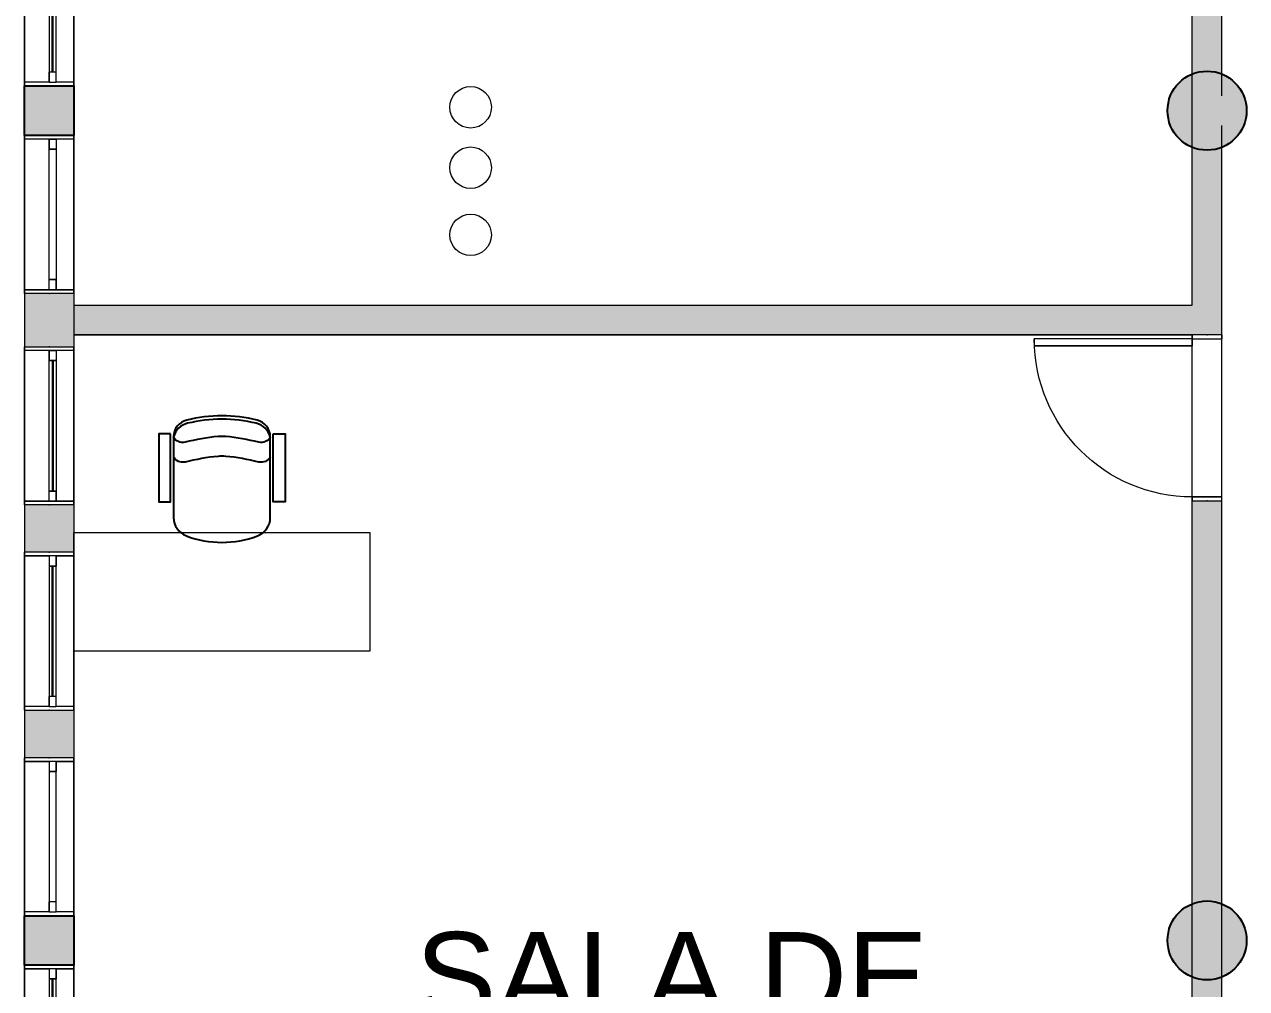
# Model space of a CAD drawing. Header units: metres. Extents: x 512 to 829, y -209 to 245.
# Drawn here: x 763.84 to 770.03, y -90.22 to -85.34 of the extents above; entities that cross this region are included whole.
import ezdxf

# ---------------------------------------------------------------- set-up
doc = ezdxf.new("R2010")
doc.units = ezdxf.units.M
doc.header["$LTSCALE"] = 0.508
doc.set_wipeout_variables(frame=1)
doc.header["$PDSIZE"] = -2
for name, color, linetype, lineweight in [('AMB-NOVOS', 10, 'Continuous', 15), ('COVID-ADESIVO MESA A', 20, 'Continuous', 5), ('None', 7, 'Continuous', 5), ('NãoImprimir', 7, 'Continuous', 5), ('Peitoris', 2, 'Continuous', 5), ('Telhado-Princ', 7, 'Continuous', 5)]:
    doc.layers.add(name, color=color, linetype=linetype, lineweight=lineweight)
doc.layers.add('ARQ-MOB', color=250, linetype='Continuous')
doc.layers.add('ARQ-MOB-CAD', color=250, linetype='Continuous')

# ---------------------------------------------------------------- blocks, each defined once
blk = doc.blocks.new('Grupo-621')
at = {"color": 7, "linetype": 'Continuous', "lineweight": 5}
for points in [[(-0.4, 0.125), (-0.38095, 0.125), (-0.38095, -0.125), (-0.4, -0.125)], [(0.38095, 0.125), (0.4, 0.125), (0.4, -0.125), (0.38095, -0.125)]]:
    blk.add_wipeout(points, dxfattribs=at).dxf.layer = 'None'
at = {"layer": 'None', "color": 7, "linetype": 'Continuous', "lineweight": 5}
for points in [[(-0.4, 0.125), (-0.38095, 0.125), (-0.38095, -0.125), (-0.4, -0.125)], [(0.38095, 0.125), (0.4, 0.125), (0.4, -0.125), (0.38095, -0.125)]]:
    blk.add_lwpolyline(points, close=True, dxfattribs=at)
blk = doc.blocks.new('Grupo-622')
at = {"layer": 'None', "color": 7}
blk.add_blockref('Grupo-621', (0, 0), dxfattribs=at)
at = {"layer": 'None', "color": 7, "linetype": 'Continuous', "lineweight": 5}
for p, q in [((-0.4, 0.125), (-0.38095, 0.125)), ((-0.38095, 0.125), (-0.38095, -0.125)), ((0.4, 0.125), (0.38095, 0.125)), ((0.38095, 0.125), (0.38095, -0.125)), ((-0.4, -0.125), (-0.38095, -0.125)), ((0.4, -0.125), (0.38095, -0.125))]:
    blk.add_line(p, q, dxfattribs=at)
blk = doc.blocks.new('Grupo-623')
at = {"layer": 'None', "color": 7, "linetype": 'Continuous', "lineweight": 5}
for p, q in [((-0.38095, 0.034925), (-0.38095, 0)), ((0.38095, 0.034925), (0.38095, 0))]:
    blk.add_line(p, q, dxfattribs=at)
blk = doc.blocks.new('Grupo-624')
at = {"color": 7, "linetype": 'Continuous', "lineweight": 5}
for points in [[(-0.38095, 0.034925), (-0.33015, 0.034925), (-0.33015, 0), (-0.38095, 0)], [(0.33015, 0.034925), (0.38095, 0.034925), (0.38095, 0), (0.33015, 0)]]:
    blk.add_wipeout(points, dxfattribs=at).dxf.layer = 'None'
at = {"layer": 'None', "color": 7, "linetype": 'Continuous', "lineweight": 5}
for points in [[(-0.38095, 0.034925), (-0.33015, 0.034925), (-0.33015, 0), (-0.38095, 0)], [(0.33015, 0.034925), (0.38095, 0.034925), (0.38095, 0), (0.33015, 0)]]:
    blk.add_lwpolyline(points, close=True, dxfattribs=at)
blk = doc.blocks.new('Grupo-625')
at = {"layer": 'None', "color": 7}
blk.add_blockref('Grupo-623', (0, 0), dxfattribs=at)
at = {"color": 7, "linetype": 'Continuous', "lineweight": 5}
blk.add_wipeout([(-0.33015, 0.034925), (0.33015, 0.034925), (0.33015, 0), (-0.33015, 0)], dxfattribs=at).dxf.layer = 'None'
at = {"layer": 'None', "color": 7, "linetype": 'Continuous', "lineweight": 5}
blk.add_lwpolyline([(-0.33015, 0.034925), (0.33015, 0.034925), (0.33015, 0), (-0.33015, 0)], close=True, dxfattribs=at)
at = {"layer": 'None', "color": 7}
blk.add_blockref('Grupo-624', (0, 0), dxfattribs=at)
at = {"layer": 'None', "color": 7, "linetype": 'Continuous', "lineweight": 5}
for p, q in [((-0.38095, 0.034925), (-0.33015, 0.034925)), ((-0.38095, 0), (-0.33015, 0)), ((-0.33015, 0.034925), (-0.33015, 0)), ((0.38095, 0.034925), (0.33015, 0.034925)), ((0.33015, 0.034925), (0.33015, 0)), ((0.38095, 0), (0.33015, 0))]:
    blk.add_line(p, q, dxfattribs=at)
blk = doc.blocks.new('Grupo-626')
at = {"color": 7, "linetype": 'Continuous', "lineweight": 9}
blk.add_wipeout([(-0.3301, 0.0181), (0.3301, 0.0181), (0.3301, 0.0168), (-0.3301, 0.0168)], dxfattribs=at).dxf.layer = 'None'
blk = doc.blocks.new('Grupo-627')
at = {"layer": 'None', "color": 7}
blk.add_blockref('Grupo-626', (0, 0), dxfattribs=at)
at = {"layer": 'None', "color": 7, "linetype": 'Continuous', "lineweight": 25}
for p, q in [((-0.3301, 0.0181), (0.3301, 0.0181)), ((-0.3301, 0.0168), (0.3301, 0.0168))]:
    blk.add_line(p, q, dxfattribs=at)
blk = doc.blocks.new('Grupo-628')
at = {"layer": 'None', "color": 7, "linetype": 'Continuous', "lineweight": 20}
for p, q in [((0.4, 0.125), (-0.4, 0.125)), ((0.4, -0.125), (-0.4, -0.125))]:
    blk.add_line(p, q, dxfattribs=at)
blk = doc.blocks.new('Window (2D)-57')
at = {"color": 7, "linetype": 'Continuous', "lineweight": 5}
blk.add_wipeout([(-0.4, 0.125), (0.4, 0.125), (0.4, -0.125), (-0.4, -0.125)], dxfattribs=at).dxf.layer = 'None'
at = {"layer": 'None', "color": 7}
blk.add_blockref('Grupo-622', (0, 0), dxfattribs=at)
at = {"layer": 'None', "color": 7, "linetype": 'Continuous', "lineweight": 5}
for p, q in [((-0.4, 0.125), (0.4, 0.125)), ((-0.4, -0.125), (0.4, -0.125))]:
    blk.add_line(p, q, dxfattribs=at)
at = {"layer": 'NãoImprimir', "linetype": 'Continuous'}
for p in [(-0.4, 0), (0.4, 0)]:
    blk.add_point(p, dxfattribs=at)
at = {"layer": 'Peitoris'}
blk.add_blockref('Grupo-625', (0, 0), dxfattribs=at)
blk.add_blockref('Grupo-627', (0, 0), dxfattribs=at)
at = {"layer": 'Telhado-Princ'}
blk.add_blockref('Grupo-628', (0, 0), dxfattribs=at)
blk = doc.blocks.new('Grupo-629')
at = {"color": 7, "linetype": 'Continuous', "lineweight": 5}
for points in [[(-0.4, 0.125), (-0.38095, 0.125), (-0.38095, -0.125), (-0.4, -0.125)], [(0.38095, 0.125), (0.4, 0.125), (0.4, -0.125), (0.38095, -0.125)]]:
    blk.add_wipeout(points, dxfattribs=at).dxf.layer = 'None'
at = {"layer": 'None', "color": 7, "linetype": 'Continuous', "lineweight": 5}
for points in [[(-0.4, 0.125), (-0.38095, 0.125), (-0.38095, -0.125), (-0.4, -0.125)], [(0.38095, 0.125), (0.4, 0.125), (0.4, -0.125), (0.38095, -0.125)]]:
    blk.add_lwpolyline(points, close=True, dxfattribs=at)
blk = doc.blocks.new('Grupo-630')
at = {"layer": 'None', "color": 7}
blk.add_blockref('Grupo-629', (0, 0), dxfattribs=at)
at = {"layer": 'None', "color": 7, "linetype": 'Continuous', "lineweight": 5}
for p, q in [((-0.4, 0.125), (-0.38095, 0.125)), ((-0.38095, 0.125), (-0.38095, -0.125)), ((0.4, 0.125), (0.38095, 0.125)), ((0.38095, 0.125), (0.38095, -0.125)), ((-0.4, -0.125), (-0.38095, -0.125)), ((0.4, -0.125), (0.38095, -0.125))]:
    blk.add_line(p, q, dxfattribs=at)
blk = doc.blocks.new('Grupo-631')
at = {"layer": 'None', "color": 7, "linetype": 'Continuous', "lineweight": 5}
for p, q in [((-0.38095, 0.034925), (-0.38095, 0)), ((0.38095, 0.034925), (0.38095, 0))]:
    blk.add_line(p, q, dxfattribs=at)
blk = doc.blocks.new('Grupo-632')
at = {"color": 7, "linetype": 'Continuous', "lineweight": 5}
for points in [[(-0.38095, 0.034925), (-0.33015, 0.034925), (-0.33015, 0), (-0.38095, 0)], [(0.33015, 0.034925), (0.38095, 0.034925), (0.38095, 0), (0.33015, 0)]]:
    blk.add_wipeout(points, dxfattribs=at).dxf.layer = 'None'
at = {"layer": 'None', "color": 7, "linetype": 'Continuous', "lineweight": 5}
for points in [[(-0.38095, 0.034925), (-0.33015, 0.034925), (-0.33015, 0), (-0.38095, 0)], [(0.33015, 0.034925), (0.38095, 0.034925), (0.38095, 0), (0.33015, 0)]]:
    blk.add_lwpolyline(points, close=True, dxfattribs=at)
blk = doc.blocks.new('Grupo-633')
at = {"layer": 'None', "color": 7}
blk.add_blockref('Grupo-631', (0, 0), dxfattribs=at)
at = {"color": 7, "linetype": 'Continuous', "lineweight": 5}
blk.add_wipeout([(-0.33015, 0.034925), (0.33015, 0.034925), (0.33015, 0), (-0.33015, 0)], dxfattribs=at).dxf.layer = 'None'
at = {"layer": 'None', "color": 7, "linetype": 'Continuous', "lineweight": 5}
blk.add_lwpolyline([(-0.33015, 0.034925), (0.33015, 0.034925), (0.33015, 0), (-0.33015, 0)], close=True, dxfattribs=at)
at = {"layer": 'None', "color": 7}
blk.add_blockref('Grupo-632', (0, 0), dxfattribs=at)
at = {"layer": 'None', "color": 7, "linetype": 'Continuous', "lineweight": 5}
for p, q in [((-0.38095, 0.034925), (-0.33015, 0.034925)), ((-0.38095, 0), (-0.33015, 0)), ((-0.33015, 0.034925), (-0.33015, 0)), ((0.38095, 0.034925), (0.33015, 0.034925)), ((0.33015, 0.034925), (0.33015, 0)), ((0.38095, 0), (0.33015, 0))]:
    blk.add_line(p, q, dxfattribs=at)
blk = doc.blocks.new('Grupo-636')
at = {"layer": 'None', "color": 7, "linetype": 'Continuous', "lineweight": 20}
for p, q in [((0.4, 0.125), (-0.4, 0.125)), ((0.4, -0.125), (-0.4, -0.125))]:
    blk.add_line(p, q, dxfattribs=at)
blk = doc.blocks.new('Window (2D)-58')
at = {"color": 7, "linetype": 'Continuous', "lineweight": 5}
blk.add_wipeout([(-0.4, 0.125), (0.4, 0.125), (0.4, -0.125), (-0.4, -0.125)], dxfattribs=at).dxf.layer = 'None'
at = {"layer": 'None', "color": 7}
blk.add_blockref('Grupo-630', (0, 0), dxfattribs=at)
at = {"layer": 'None', "color": 7, "linetype": 'Continuous', "lineweight": 5}
for p, q in [((-0.4, 0.125), (0.4, 0.125)), ((-0.4, -0.125), (0.4, -0.125))]:
    blk.add_line(p, q, dxfattribs=at)
at = {"layer": 'NãoImprimir', "linetype": 'Continuous'}
for p in [(-0.4, 0), (0.4, 0)]:
    blk.add_point(p, dxfattribs=at)
at = {"layer": 'Peitoris'}
blk.add_blockref('Grupo-633', (0, 0), dxfattribs=at)
at = {"layer": 'Telhado-Princ'}
blk.add_blockref('Grupo-636', (0, 0), dxfattribs=at)
blk = doc.blocks.new('Grupo-637')
at = {"color": 7, "linetype": 'Continuous', "lineweight": 5}
for points in [[(-0.4, 0.125), (-0.38095, 0.125), (-0.38095, -0.125), (-0.4, -0.125)], [(0.38095, 0.125), (0.4, 0.125), (0.4, -0.125), (0.38095, -0.125)]]:
    blk.add_wipeout(points, dxfattribs=at).dxf.layer = 'None'
at = {"layer": 'None', "color": 7, "linetype": 'Continuous', "lineweight": 5}
for points in [[(-0.4, 0.125), (-0.38095, 0.125), (-0.38095, -0.125), (-0.4, -0.125)], [(0.38095, 0.125), (0.4, 0.125), (0.4, -0.125), (0.38095, -0.125)]]:
    blk.add_lwpolyline(points, close=True, dxfattribs=at)
blk = doc.blocks.new('Grupo-638')
at = {"layer": 'None', "color": 7}
blk.add_blockref('Grupo-637', (0, 0), dxfattribs=at)
at = {"layer": 'None', "color": 7, "linetype": 'Continuous', "lineweight": 5}
for p, q in [((-0.4, 0.125), (-0.38095, 0.125)), ((-0.38095, 0.125), (-0.38095, -0.125)), ((0.4, 0.125), (0.38095, 0.125)), ((0.38095, 0.125), (0.38095, -0.125)), ((-0.4, -0.125), (-0.38095, -0.125)), ((0.4, -0.125), (0.38095, -0.125))]:
    blk.add_line(p, q, dxfattribs=at)
blk = doc.blocks.new('Grupo-639')
at = {"layer": 'None', "color": 7, "linetype": 'Continuous', "lineweight": 5}
for p, q in [((-0.38095, 0.034925), (-0.38095, 0)), ((0.38095, 0.034925), (0.38095, 0))]:
    blk.add_line(p, q, dxfattribs=at)
blk = doc.blocks.new('Grupo-640')
at = {"color": 7, "linetype": 'Continuous', "lineweight": 5}
for points in [[(-0.38095, 0.034925), (-0.33015, 0.034925), (-0.33015, 0), (-0.38095, 0)], [(0.33015, 0.034925), (0.38095, 0.034925), (0.38095, 0), (0.33015, 0)]]:
    blk.add_wipeout(points, dxfattribs=at).dxf.layer = 'None'
at = {"layer": 'None', "color": 7, "linetype": 'Continuous', "lineweight": 5}
for points in [[(-0.38095, 0.034925), (-0.33015, 0.034925), (-0.33015, 0), (-0.38095, 0)], [(0.33015, 0.034925), (0.38095, 0.034925), (0.38095, 0), (0.33015, 0)]]:
    blk.add_lwpolyline(points, close=True, dxfattribs=at)
blk = doc.blocks.new('Grupo-641')
at = {"layer": 'None', "color": 7}
blk.add_blockref('Grupo-639', (0, 0), dxfattribs=at)
at = {"color": 7, "linetype": 'Continuous', "lineweight": 5}
blk.add_wipeout([(-0.33015, 0.034925), (0.33015, 0.034925), (0.33015, 0), (-0.33015, 0)], dxfattribs=at).dxf.layer = 'None'
at = {"layer": 'None', "color": 7, "linetype": 'Continuous', "lineweight": 5}
blk.add_lwpolyline([(-0.33015, 0.034925), (0.33015, 0.034925), (0.33015, 0), (-0.33015, 0)], close=True, dxfattribs=at)
at = {"layer": 'None', "color": 7}
blk.add_blockref('Grupo-640', (0, 0), dxfattribs=at)
at = {"layer": 'None', "color": 7, "linetype": 'Continuous', "lineweight": 5}
for p, q in [((-0.38095, 0.034925), (-0.33015, 0.034925)), ((-0.38095, 0), (-0.33015, 0)), ((-0.33015, 0.034925), (-0.33015, 0)), ((0.38095, 0.034925), (0.33015, 0.034925)), ((0.33015, 0.034925), (0.33015, 0)), ((0.38095, 0), (0.33015, 0))]:
    blk.add_line(p, q, dxfattribs=at)
blk = doc.blocks.new('Grupo-642')
at = {"color": 7, "linetype": 'Continuous', "lineweight": 9}
blk.add_wipeout([(-0.3301, 0.0181), (0.3301, 0.0181), (0.3301, 0.0168), (-0.3301, 0.0168)], dxfattribs=at).dxf.layer = 'None'
blk = doc.blocks.new('Grupo-643')
at = {"layer": 'None', "color": 7}
blk.add_blockref('Grupo-642', (0, 0), dxfattribs=at)
at = {"layer": 'None', "color": 7, "linetype": 'Continuous', "lineweight": 25}
for p, q in [((-0.3301, 0.0181), (0.3301, 0.0181)), ((-0.3301, 0.0168), (0.3301, 0.0168))]:
    blk.add_line(p, q, dxfattribs=at)
blk = doc.blocks.new('Grupo-644')
at = {"layer": 'None', "color": 7, "linetype": 'Continuous', "lineweight": 20}
for p, q in [((0.4, 0.125), (-0.4, 0.125)), ((0.4, -0.125), (-0.4, -0.125))]:
    blk.add_line(p, q, dxfattribs=at)
blk = doc.blocks.new('Window (2D)-59')
at = {"color": 7, "linetype": 'Continuous', "lineweight": 5}
blk.add_wipeout([(-0.4, 0.125), (0.4, 0.125), (0.4, -0.125), (-0.4, -0.125)], dxfattribs=at).dxf.layer = 'None'
at = {"layer": 'None', "color": 7}
blk.add_blockref('Grupo-638', (0, 0), dxfattribs=at)
at = {"layer": 'None', "color": 7, "linetype": 'Continuous', "lineweight": 5}
for p, q in [((-0.4, 0.125), (0.4, 0.125)), ((-0.4, -0.125), (0.4, -0.125))]:
    blk.add_line(p, q, dxfattribs=at)
at = {"layer": 'NãoImprimir', "linetype": 'Continuous'}
for p in [(-0.4, 0), (0.4, 0)]:
    blk.add_point(p, dxfattribs=at)
at = {"layer": 'Peitoris'}
blk.add_blockref('Grupo-641', (0, 0), dxfattribs=at)
blk.add_blockref('Grupo-643', (0, 0), dxfattribs=at)
at = {"layer": 'Telhado-Princ'}
blk.add_blockref('Grupo-644', (0, 0), dxfattribs=at)
blk = doc.blocks.new('Grupo-645')
at = {"color": 7, "linetype": 'Continuous', "lineweight": 5}
for points in [[(-0.4, 0.125), (-0.38095, 0.125), (-0.38095, -0.125), (-0.4, -0.125)], [(0.38095, 0.125), (0.4, 0.125), (0.4, -0.125), (0.38095, -0.125)]]:
    blk.add_wipeout(points, dxfattribs=at).dxf.layer = 'None'
at = {"layer": 'None', "color": 7, "linetype": 'Continuous', "lineweight": 5}
for points in [[(-0.4, 0.125), (-0.38095, 0.125), (-0.38095, -0.125), (-0.4, -0.125)], [(0.38095, 0.125), (0.4, 0.125), (0.4, -0.125), (0.38095, -0.125)]]:
    blk.add_lwpolyline(points, close=True, dxfattribs=at)
blk = doc.blocks.new('Grupo-646')
at = {"layer": 'None', "color": 7}
blk.add_blockref('Grupo-645', (0, 0), dxfattribs=at)
at = {"layer": 'None', "color": 7, "linetype": 'Continuous', "lineweight": 5}
for p, q in [((-0.4, 0.125), (-0.38095, 0.125)), ((-0.38095, 0.125), (-0.38095, -0.125)), ((0.4, 0.125), (0.38095, 0.125)), ((0.38095, 0.125), (0.38095, -0.125)), ((-0.4, -0.125), (-0.38095, -0.125)), ((0.4, -0.125), (0.38095, -0.125))]:
    blk.add_line(p, q, dxfattribs=at)
blk = doc.blocks.new('Grupo-647')
at = {"layer": 'None', "color": 7, "linetype": 'Continuous', "lineweight": 5}
for p, q in [((-0.38095, 0.034925), (-0.38095, 0)), ((0.38095, 0.034925), (0.38095, 0))]:
    blk.add_line(p, q, dxfattribs=at)
blk = doc.blocks.new('Grupo-648')
at = {"color": 7, "linetype": 'Continuous', "lineweight": 5}
for points in [[(-0.38095, 0.034925), (-0.33015, 0.034925), (-0.33015, 0), (-0.38095, 0)], [(0.33015, 0.034925), (0.38095, 0.034925), (0.38095, 0), (0.33015, 0)]]:
    blk.add_wipeout(points, dxfattribs=at).dxf.layer = 'None'
at = {"layer": 'None', "color": 7, "linetype": 'Continuous', "lineweight": 5}
for points in [[(-0.38095, 0.034925), (-0.33015, 0.034925), (-0.33015, 0), (-0.38095, 0)], [(0.33015, 0.034925), (0.38095, 0.034925), (0.38095, 0), (0.33015, 0)]]:
    blk.add_lwpolyline(points, close=True, dxfattribs=at)
blk = doc.blocks.new('Grupo-649')
at = {"layer": 'None', "color": 7}
blk.add_blockref('Grupo-647', (0, 0), dxfattribs=at)
at = {"color": 7, "linetype": 'Continuous', "lineweight": 5}
blk.add_wipeout([(-0.33015, 0.034925), (0.33015, 0.034925), (0.33015, 0), (-0.33015, 0)], dxfattribs=at).dxf.layer = 'None'
at = {"layer": 'None', "color": 7, "linetype": 'Continuous', "lineweight": 5}
blk.add_lwpolyline([(-0.33015, 0.034925), (0.33015, 0.034925), (0.33015, 0), (-0.33015, 0)], close=True, dxfattribs=at)
at = {"layer": 'None', "color": 7}
blk.add_blockref('Grupo-648', (0, 0), dxfattribs=at)
at = {"layer": 'None', "color": 7, "linetype": 'Continuous', "lineweight": 5}
for p, q in [((-0.38095, 0.034925), (-0.33015, 0.034925)), ((-0.38095, 0), (-0.33015, 0)), ((-0.33015, 0.034925), (-0.33015, 0)), ((0.38095, 0.034925), (0.33015, 0.034925)), ((0.33015, 0.034925), (0.33015, 0)), ((0.38095, 0), (0.33015, 0))]:
    blk.add_line(p, q, dxfattribs=at)
blk = doc.blocks.new('Grupo-650')
at = {"color": 7, "linetype": 'Continuous', "lineweight": 9}
blk.add_wipeout([(-0.3301, 0.0181), (0.3301, 0.0181), (0.3301, 0.0168), (-0.3301, 0.0168)], dxfattribs=at).dxf.layer = 'None'
blk = doc.blocks.new('Grupo-651')
at = {"layer": 'None', "color": 7}
blk.add_blockref('Grupo-650', (0, 0), dxfattribs=at)
at = {"layer": 'None', "color": 7, "linetype": 'Continuous', "lineweight": 25}
for p, q in [((-0.3301, 0.0181), (0.3301, 0.0181)), ((-0.3301, 0.0168), (0.3301, 0.0168))]:
    blk.add_line(p, q, dxfattribs=at)
blk = doc.blocks.new('Grupo-652')
at = {"layer": 'None', "color": 7, "linetype": 'Continuous', "lineweight": 20}
for p, q in [((0.4, 0.125), (-0.4, 0.125)), ((0.4, -0.125), (-0.4, -0.125))]:
    blk.add_line(p, q, dxfattribs=at)
blk = doc.blocks.new('Window (2D)-60')
at = {"color": 7, "linetype": 'Continuous', "lineweight": 5}
blk.add_wipeout([(-0.4, 0.125), (0.4, 0.125), (0.4, -0.125), (-0.4, -0.125)], dxfattribs=at).dxf.layer = 'None'
at = {"layer": 'None', "color": 7}
blk.add_blockref('Grupo-646', (0, 0), dxfattribs=at)
at = {"layer": 'None', "color": 7, "linetype": 'Continuous', "lineweight": 5}
for p, q in [((-0.4, 0.125), (0.4, 0.125)), ((-0.4, -0.125), (0.4, -0.125))]:
    blk.add_line(p, q, dxfattribs=at)
at = {"layer": 'NãoImprimir', "linetype": 'Continuous'}
for p in [(-0.4, 0), (0.4, 0)]:
    blk.add_point(p, dxfattribs=at)
at = {"layer": 'Peitoris'}
blk.add_blockref('Grupo-649', (0, 0), dxfattribs=at)
blk.add_blockref('Grupo-651', (0, 0), dxfattribs=at)
at = {"layer": 'Telhado-Princ'}
blk.add_blockref('Grupo-652', (0, 0), dxfattribs=at)
blk = doc.blocks.new('Grupo-653')
at = {"color": 7, "linetype": 'Continuous', "lineweight": 5}
for points in [[(-0.4, 0.125), (-0.38095, 0.125), (-0.38095, -0.125), (-0.4, -0.125)], [(0.38095, 0.125), (0.4, 0.125), (0.4, -0.125), (0.38095, -0.125)]]:
    blk.add_wipeout(points, dxfattribs=at).dxf.layer = 'None'
at = {"layer": 'None', "color": 7, "linetype": 'Continuous', "lineweight": 5}
for points in [[(-0.4, 0.125), (-0.38095, 0.125), (-0.38095, -0.125), (-0.4, -0.125)], [(0.38095, 0.125), (0.4, 0.125), (0.4, -0.125), (0.38095, -0.125)]]:
    blk.add_lwpolyline(points, close=True, dxfattribs=at)
blk = doc.blocks.new('Grupo-654')
at = {"layer": 'None', "color": 7}
blk.add_blockref('Grupo-653', (0, 0), dxfattribs=at)
at = {"layer": 'None', "color": 7, "linetype": 'Continuous', "lineweight": 5}
for p, q in [((-0.4, 0.125), (-0.38095, 0.125)), ((-0.38095, 0.125), (-0.38095, -0.125)), ((0.4, 0.125), (0.38095, 0.125)), ((0.38095, 0.125), (0.38095, -0.125)), ((-0.4, -0.125), (-0.38095, -0.125)), ((0.4, -0.125), (0.38095, -0.125))]:
    blk.add_line(p, q, dxfattribs=at)
blk = doc.blocks.new('Grupo-655')
at = {"layer": 'None', "color": 7, "linetype": 'Continuous', "lineweight": 5}
for p, q in [((-0.38095, 0.034925), (-0.38095, 0)), ((0.38095, 0.034925), (0.38095, 0))]:
    blk.add_line(p, q, dxfattribs=at)
blk = doc.blocks.new('Grupo-656')
at = {"color": 7, "linetype": 'Continuous', "lineweight": 5}
for points in [[(-0.38095, 0.034925), (-0.33015, 0.034925), (-0.33015, 0), (-0.38095, 0)], [(0.33015, 0.034925), (0.38095, 0.034925), (0.38095, 0), (0.33015, 0)]]:
    blk.add_wipeout(points, dxfattribs=at).dxf.layer = 'None'
at = {"layer": 'None', "color": 7, "linetype": 'Continuous', "lineweight": 5}
for points in [[(-0.38095, 0.034925), (-0.33015, 0.034925), (-0.33015, 0), (-0.38095, 0)], [(0.33015, 0.034925), (0.38095, 0.034925), (0.38095, 0), (0.33015, 0)]]:
    blk.add_lwpolyline(points, close=True, dxfattribs=at)
blk = doc.blocks.new('Grupo-657')
at = {"layer": 'None', "color": 7}
blk.add_blockref('Grupo-655', (0, 0), dxfattribs=at)
at = {"color": 7, "linetype": 'Continuous', "lineweight": 5}
blk.add_wipeout([(-0.33015, 0.034925), (0.33015, 0.034925), (0.33015, 0), (-0.33015, 0)], dxfattribs=at).dxf.layer = 'None'
at = {"layer": 'None', "color": 7, "linetype": 'Continuous', "lineweight": 5}
blk.add_lwpolyline([(-0.33015, 0.034925), (0.33015, 0.034925), (0.33015, 0), (-0.33015, 0)], close=True, dxfattribs=at)
at = {"layer": 'None', "color": 7}
blk.add_blockref('Grupo-656', (0, 0), dxfattribs=at)
at = {"layer": 'None', "color": 7, "linetype": 'Continuous', "lineweight": 5}
for p, q in [((-0.38095, 0.034925), (-0.33015, 0.034925)), ((-0.38095, 0), (-0.33015, 0)), ((-0.33015, 0.034925), (-0.33015, 0)), ((0.38095, 0.034925), (0.33015, 0.034925)), ((0.33015, 0.034925), (0.33015, 0)), ((0.38095, 0), (0.33015, 0))]:
    blk.add_line(p, q, dxfattribs=at)
blk = doc.blocks.new('Grupo-660')
at = {"layer": 'None', "color": 7, "linetype": 'Continuous', "lineweight": 20}
for p, q in [((0.4, 0.125), (-0.4, 0.125)), ((0.4, -0.125), (-0.4, -0.125))]:
    blk.add_line(p, q, dxfattribs=at)
blk = doc.blocks.new('Window (2D)-61')
at = {"color": 7, "linetype": 'Continuous', "lineweight": 5}
blk.add_wipeout([(-0.4, 0.125), (0.4, 0.125), (0.4, -0.125), (-0.4, -0.125)], dxfattribs=at).dxf.layer = 'None'
at = {"layer": 'None', "color": 7}
blk.add_blockref('Grupo-654', (0, 0), dxfattribs=at)
at = {"layer": 'None', "color": 7, "linetype": 'Continuous', "lineweight": 5}
for p, q in [((-0.4, 0.125), (0.4, 0.125)), ((-0.4, -0.125), (0.4, -0.125))]:
    blk.add_line(p, q, dxfattribs=at)
at = {"layer": 'NãoImprimir', "linetype": 'Continuous'}
for p in [(-0.4, 0), (0.4, 0)]:
    blk.add_point(p, dxfattribs=at)
at = {"layer": 'Peitoris'}
blk.add_blockref('Grupo-657', (0, 0), dxfattribs=at)
at = {"layer": 'Telhado-Princ'}
blk.add_blockref('Grupo-660', (0, 0), dxfattribs=at)
blk = doc.blocks.new('Grupo-661')
at = {"color": 7, "linetype": 'Continuous', "lineweight": 5}
for points in [[(-0.4, 0.125), (-0.38095, 0.125), (-0.38095, -0.125), (-0.4, -0.125)], [(0.38095, 0.125), (0.4, 0.125), (0.4, -0.125), (0.38095, -0.125)]]:
    blk.add_wipeout(points, dxfattribs=at).dxf.layer = 'None'
at = {"layer": 'None', "color": 7, "linetype": 'Continuous', "lineweight": 5}
for points in [[(-0.4, 0.125), (-0.38095, 0.125), (-0.38095, -0.125), (-0.4, -0.125)], [(0.38095, 0.125), (0.4, 0.125), (0.4, -0.125), (0.38095, -0.125)]]:
    blk.add_lwpolyline(points, close=True, dxfattribs=at)
blk = doc.blocks.new('Grupo-662')
at = {"layer": 'None', "color": 7}
blk.add_blockref('Grupo-661', (0, 0), dxfattribs=at)
at = {"layer": 'None', "color": 7, "linetype": 'Continuous', "lineweight": 5}
for p, q in [((-0.4, 0.125), (-0.38095, 0.125)), ((-0.38095, 0.125), (-0.38095, -0.125)), ((0.4, 0.125), (0.38095, 0.125)), ((0.38095, 0.125), (0.38095, -0.125)), ((-0.4, -0.125), (-0.38095, -0.125)), ((0.4, -0.125), (0.38095, -0.125))]:
    blk.add_line(p, q, dxfattribs=at)
blk = doc.blocks.new('Grupo-663')
at = {"layer": 'None', "color": 7, "linetype": 'Continuous', "lineweight": 5}
for p, q in [((-0.38095, 0.034925), (-0.38095, 0)), ((0.38095, 0.034925), (0.38095, 0))]:
    blk.add_line(p, q, dxfattribs=at)
blk = doc.blocks.new('Grupo-664')
at = {"color": 7, "linetype": 'Continuous', "lineweight": 5}
for points in [[(-0.38095, 0.034925), (-0.33015, 0.034925), (-0.33015, 0), (-0.38095, 0)], [(0.33015, 0.034925), (0.38095, 0.034925), (0.38095, 0), (0.33015, 0)]]:
    blk.add_wipeout(points, dxfattribs=at).dxf.layer = 'None'
at = {"layer": 'None', "color": 7, "linetype": 'Continuous', "lineweight": 5}
for points in [[(-0.38095, 0.034925), (-0.33015, 0.034925), (-0.33015, 0), (-0.38095, 0)], [(0.33015, 0.034925), (0.38095, 0.034925), (0.38095, 0), (0.33015, 0)]]:
    blk.add_lwpolyline(points, close=True, dxfattribs=at)
blk = doc.blocks.new('Grupo-665')
at = {"layer": 'None', "color": 7}
blk.add_blockref('Grupo-663', (0, 0), dxfattribs=at)
at = {"color": 7, "linetype": 'Continuous', "lineweight": 5}
blk.add_wipeout([(-0.33015, 0.034925), (0.33015, 0.034925), (0.33015, 0), (-0.33015, 0)], dxfattribs=at).dxf.layer = 'None'
at = {"layer": 'None', "color": 7, "linetype": 'Continuous', "lineweight": 5}
blk.add_lwpolyline([(-0.33015, 0.034925), (0.33015, 0.034925), (0.33015, 0), (-0.33015, 0)], close=True, dxfattribs=at)
at = {"layer": 'None', "color": 7}
blk.add_blockref('Grupo-664', (0, 0), dxfattribs=at)
at = {"layer": 'None', "color": 7, "linetype": 'Continuous', "lineweight": 5}
for p, q in [((-0.38095, 0.034925), (-0.33015, 0.034925)), ((-0.38095, 0), (-0.33015, 0)), ((-0.33015, 0.034925), (-0.33015, 0)), ((0.38095, 0.034925), (0.33015, 0.034925)), ((0.33015, 0.034925), (0.33015, 0)), ((0.38095, 0), (0.33015, 0))]:
    blk.add_line(p, q, dxfattribs=at)
blk = doc.blocks.new('Grupo-666')
at = {"color": 7, "linetype": 'Continuous', "lineweight": 9}
blk.add_wipeout([(-0.3301, 0.0181), (0.3301, 0.0181), (0.3301, 0.0168), (-0.3301, 0.0168)], dxfattribs=at).dxf.layer = 'None'
blk = doc.blocks.new('Grupo-667')
at = {"layer": 'None', "color": 7}
blk.add_blockref('Grupo-666', (0, 0), dxfattribs=at)
at = {"layer": 'None', "color": 7, "linetype": 'Continuous', "lineweight": 25}
for p, q in [((-0.3301, 0.0181), (0.3301, 0.0181)), ((-0.3301, 0.0168), (0.3301, 0.0168))]:
    blk.add_line(p, q, dxfattribs=at)
blk = doc.blocks.new('Grupo-668')
at = {"layer": 'None', "color": 7, "linetype": 'Continuous', "lineweight": 20}
for p, q in [((0.4, 0.125), (-0.4, 0.125)), ((0.4, -0.125), (-0.4, -0.125))]:
    blk.add_line(p, q, dxfattribs=at)
blk = doc.blocks.new('Window (2D)-62')
at = {"color": 7, "linetype": 'Continuous', "lineweight": 5}
blk.add_wipeout([(-0.4, 0.125), (0.4, 0.125), (0.4, -0.125), (-0.4, -0.125)], dxfattribs=at).dxf.layer = 'None'
at = {"layer": 'None', "color": 7}
blk.add_blockref('Grupo-662', (0, 0), dxfattribs=at)
at = {"layer": 'None', "color": 7, "linetype": 'Continuous', "lineweight": 5}
for p, q in [((-0.4, 0.125), (0.4, 0.125)), ((-0.4, -0.125), (0.4, -0.125))]:
    blk.add_line(p, q, dxfattribs=at)
at = {"layer": 'NãoImprimir', "linetype": 'Continuous'}
for p in [(-0.4, 0), (0.4, 0)]:
    blk.add_point(p, dxfattribs=at)
at = {"layer": 'Peitoris'}
blk.add_blockref('Grupo-665', (0, 0), dxfattribs=at)
blk.add_blockref('Grupo-667', (0, 0), dxfattribs=at)
at = {"layer": 'Telhado-Princ'}
blk.add_blockref('Grupo-668', (0, 0), dxfattribs=at)
blk = doc.blocks.new('Grupo-2236')
at = {"layer": 'None', "color": 7, "linetype": 'Continuous', "lineweight": 5}
for p, q in [((-0.42, 0.075), (-0.42, -0.075)), ((0.42, 0.075), (0.42, -0.075))]:
    blk.add_line(p, q, dxfattribs=at)
blk = doc.blocks.new('Grupo-2237')
at = {"color": 7, "linetype": 'Continuous', "lineweight": 5}
for points in [[(-0.42, 0.075), (-0.4, 0.075), (-0.4, -0.075), (-0.42, -0.075)], [(0.4, 0.075), (0.42, 0.075), (0.42, -0.075), (0.4, -0.075)]]:
    blk.add_wipeout(points, dxfattribs=at).dxf.layer = 'None'
at = {"layer": 'None', "color": 7, "linetype": 'Continuous', "lineweight": 5}
for points in [[(-0.42, 0.075), (-0.4, 0.075), (-0.4, -0.075), (-0.42, -0.075)], [(0.4, 0.075), (0.42, 0.075), (0.42, -0.075), (0.4, -0.075)]]:
    blk.add_lwpolyline(points, close=True, dxfattribs=at)
blk = doc.blocks.new('Grupo-2238')
at = {"layer": 'None', "color": 7}
blk.add_blockref('Grupo-2236', (0, 0), dxfattribs=at)
blk.add_blockref('Grupo-2237', (0, 0), dxfattribs=at)
at = {"layer": 'None', "color": 7, "linetype": 'Continuous', "lineweight": 5}
for p, q in [((-0.42, 0.075), (-0.4, 0.075)), ((-0.4, 0.075), (-0.4, -0.075)), ((0.42, 0.075), (0.4, 0.075)), ((0.4, 0.075), (0.4, -0.075)), ((-0.42, -0.075), (-0.4, -0.075)), ((0.42, -0.075), (0.4, -0.075))]:
    blk.add_line(p, q, dxfattribs=at)
blk = doc.blocks.new('Grupo-2239')
at = {"layer": 'None', "color": 7, "linetype": 'Continuous', "lineweight": 5}
blk.add_arc((-0.4, 0.075), 0.8, 0, 90, dxfattribs=at)
blk = doc.blocks.new('Grupo-2240')
at = {"color": 7, "linetype": 'Continuous', "lineweight": 5}
blk.add_wipeout([(-0.4, 0.075), (-0.4, 0.875), (-0.365, 0.875), (-0.365, 0.075)], dxfattribs=at).dxf.layer = 'None'
at = {"layer": 'None', "color": 7, "linetype": 'Continuous', "lineweight": 5}
blk.add_lwpolyline([(-0.4, 0.075), (-0.4, 0.875), (-0.365, 0.875), (-0.365, 0.075)], close=True, dxfattribs=at)
blk = doc.blocks.new('Grupo-2241')
at = {"layer": 'None', "color": 7}
blk.add_blockref('Grupo-2240', (0, 0), dxfattribs=at)
at = {"layer": 'None', "color": 7, "linetype": 'Continuous', "lineweight": 5}
for p, q in [((-0.4, 0.075), (-0.4, 0.875)), ((-0.4, 0.875), (-0.365, 0.875)), ((-0.365, 0.075), (-0.365, 0.875)), ((-0.4, 0.075), (-0.365, 0.075))]:
    blk.add_line(p, q, dxfattribs=at)
blk = doc.blocks.new('Grupo-2242')
at = {"layer": 'Peitoris', "color": 7}
blk.add_blockref('Grupo-2241', (0, 0), dxfattribs=at)
blk = doc.blocks.new('Grupo-2243')
at = {"layer": 'None', "color": 7, "linetype": 'Continuous', "lineweight": 5}
for p, q in [((0.42, 0.075), (-0.42, 0.075)), ((0.42, -0.075), (-0.42, -0.075))]:
    blk.add_line(p, q, dxfattribs=at)
blk = doc.blocks.new('Door (2D)-72')
at = {"layer": 'None', "color": 7}
blk.add_blockref('Grupo-2238', (0, 0), dxfattribs=at)
at = {"layer": 'NãoImprimir', "color": 7, "linetype": 'Continuous', "lineweight": 5}
for p in [(-0.42, 0), (0.42, 0)]:
    blk.add_point(p, dxfattribs=at)
at = {"layer": 'Peitoris', "color": 7}
blk.add_blockref('Grupo-2239', (0, 0), dxfattribs=at)
at = {"layer": 'None', "color": 7}
blk.add_blockref('Grupo-2242', (0, 0), dxfattribs=at)
at = {"layer": 'Telhado-Princ', "color": 7}
blk.add_blockref('Grupo-2243', (0, 0), dxfattribs=at)
blk = doc.blocks.new('Grupo-2260')
at = {"layer": 'None', "linetype": 'Continuous', "lineweight": 0}
h = blk.add_hatch(color=255, dxfattribs=at)
edge = h.paths.add_edge_path()
edge.add_arc((53.0552, 13.2475), 0.2, 0, 360, ccw=False)
for points in [[(47.0663, 13.1225), (47.0663, 13.3725), (47.3163, 13.3725), (47.3163, 13.1225)], [(47.0663, 8.9225), (47.0663, 9.1725), (47.3163, 9.1725), (47.3163, 8.9225)]]:
    blk.add_hatch(color=255, dxfattribs=at).paths.add_polyline_path(points)
h = blk.add_hatch(color=255, dxfattribs=at)
edge = h.paths.add_edge_path()
edge.add_arc((53.0552, 9.0475), 0.2, 0, 360, ccw=False)
h = blk.add_hatch(color=255, dxfattribs=at)
edge = h.paths.add_edge_path()
edge.add_arc((53.0552, 9.0475), 0.2, 0, 360, ccw=False)
at = {"layer": 'None', "color": 7, "linetype": 'Continuous', "lineweight": 25}
for points in [[(47.0663, 13.1225), (47.0663, 13.3725), (47.3163, 13.3725), (47.3163, 13.1225)], [(47.0663, 8.9225), (47.0663, 9.1725), (47.3163, 9.1725), (47.3163, 8.9225)]]:
    blk.add_lwpolyline(points, close=True, dxfattribs=at)
for centre in [(53.0552, 13.2475), (53.0552, 9.0475), (53.0552, 9.0475)]:
    blk.add_circle(centre, 0.2, dxfattribs=at)
blk = doc.blocks.new('35S66S7401')
at = {"layer": 'ARQ-MOB-CAD'}
blk.add_lwpolyline([(-0.1801, 0.0827, 0.181476), (0.1801, 0.0827, 0.312558), (0.245, 0.1763), (0.245, 0.5838, 0.34754), (0.178, 0.6685, 0.059745), (0, 0.69, 0.059745), (-0.178, 0.6685, 0.34754), (-0.245, 0.5838), (-0.245, 0.1763, 0.312558)], format="xyb", close=True, dxfattribs=at)
for points in [[(0.245, 0.5838, 0.272556), (0.1742, 0.6526, 0.059776), (0, 0.6737, 0.059776), (-0.1742, 0.6526, 0.272556), (-0.245, 0.5838, 0.278118)], [(0.245, 0.5838, -0.342833), (0.1863, 0.5565, 0.037263), (0.0196, 0.5856, 0.049093), (-0.0196, 0.5856, 0.037263), (-0.1863, 0.5565, -0.342833), (-0.245, 0.5838)], [(0.245, 0.4836, -0.342833), (0.1863, 0.4564, 0.037263), (0.0196, 0.4854, 0.049093), (-0.0196, 0.4854, 0.037263), (-0.1863, 0.4564, -0.342833), (-0.245, 0.4836)]]:
    blk.add_lwpolyline(points, format="xyb", dxfattribs=at)
for points in [[(-0.26, 0.5994), (-0.32, 0.5994), (-0.32, 0.2544), (-0.26, 0.2544)], [(0.26, 0.5994), (0.32, 0.5994), (0.32, 0.2544), (0.26, 0.2544)]]:
    blk.add_lwpolyline(points, close=True, dxfattribs=at)

msp = doc.modelspace()

# ---------------------------------------------------------------- linework, layer by layer
at = {"layer": 'COVID-ADESIVO MESA A'}
for centre in [(766.1026, -85.7568), (766.1026, -86.0628), (766.1026, -86.4028)]:
    msp.add_circle(centre, 0.105, dxfattribs=at)
at = {"layer": 'None', "color": 7, "linetype": 'Continuous', "lineweight": 18}
for p, q in [((769.9071, -85.6992), (769.9071, -82.6492)), ((769.7571, -86.7592), (769.7571, -82.7992)), ((763.8431, -85.6492), (763.8431, -85.8992)), ((764.0931, -85.6492), (764.0931, -85.8992)), ((769.9071, -86.9092), (769.9071, -85.8492)), ((763.8431, -86.6992), (763.8431, -86.9692)), ((764.0931, -86.6992), (764.0931, -86.9692)), ((764.0931, -86.7592), (769.7571, -86.7592)), ((764.0931, -86.9092), (769.7571, -86.9092)), ((769.7571, -89.8992), (769.7571, -87.7492)), ((769.9071, -95.3092), (769.9071, -87.7492)), ((763.8431, -87.7692), (763.8431, -88.0092)), ((764.0931, -87.7692), (764.0931, -88.0092)), ((763.8431, -88.8092), (763.8431, -89.0492)), ((764.0931, -88.8092), (764.0931, -89.0492)), ((763.8431, -89.8492), (763.8431, -90.0992)), ((764.0931, -89.8492), (764.0931, -89.8992)), ((764.0931, -90.0492), (764.0931, -90.0992)), ((769.7571, -95.1592), (769.7571, -90.0492))]:
    msp.add_line(p, q, dxfattribs=at)
at = {"layer": 'None', "color": 250, "linetype": 'Continuous'}
for points in [[(769.9071, -86.9092), (769.7571, -86.9092), (769.9071, -82.6492), (769.7571, -82.7992)], [(763.8431, -85.6492), (764.0931, -85.6492), (763.8431, -85.8992), (764.0931, -85.8992)], [(763.8431, -86.6992), (764.0931, -86.6992), (763.8431, -86.9692), (764.0931, -86.9692)], [(764.0931, -86.9092), (764.0931, -86.7592), (769.7571, -86.9092), (769.7571, -86.7592)], [(769.9071, -95.3092), (769.7571, -95.3092), (769.9071, -87.7492), (769.7571, -87.7492)], [(763.8431, -87.7692), (764.0931, -87.7692), (763.8431, -88.0092), (764.0931, -88.0092)], [(763.8431, -88.8092), (764.0931, -88.8092), (763.8431, -89.0492), (764.0931, -89.0492)], [(763.8431, -89.8492), (764.0931, -89.8492), (763.8431, -90.0992), (764.0931, -90.0992)]]:
    msp.add_solid(points, dxfattribs=at)

# ---------------------------------------------------------------- block references
at = {"layer": 'None', "linetype": 'Continuous', "lineweight": 0}
msp.add_blockref('35S66S7401', (764.8431, -88.0092), dxfattribs=at)

# ---------------------------------------------------------------- texts
at = {"layer": 'AMB-NOVOS', "linetype": 'Continuous', "lineweight": 0, "insert": (765.8019, -89.9319), "char_height": 0.44, "attachment_point": 1}
msp.add_mtext_dynamic_manual_height_columns('\\pi0.02107;{\\fArial|b0|i0|c0|p34;SALA DE \\P\\pi0.48568;AULA\\P\\pi0.79497;424}', width=2.577988, gutter_width=1, heights=[0], dxfattribs=at)

# ---------------------------------------------------------------- next in the draw order: block references
at = {"layer": 'None', "color": 7, "xscale": -1, "rotation": 270}
for name, p in [('Window (2D)-57', (763.9681, -85.2492)), ('Window (2D)-60', (763.9681, -88.4092)), ('Window (2D)-61', (763.9681, -89.4492)), ('Window (2D)-62', (763.9681, -90.4992))]:
    msp.add_blockref(name, p, dxfattribs=at)
at = {"layer": 'None', "color": 7, "rotation": 270}
for name, p in [('Window (2D)-58', (763.9681, -86.2992)), ('Window (2D)-59', (763.9681, -87.3692))]:
    msp.add_blockref(name, p, dxfattribs=at)

# ---------------------------------------------------------------- next in the draw order: linework, layer by layer
at = {"layer": 'ARQ-MOB', "linetype": 'Continuous', "lineweight": 0}
msp.add_lwpolyline([(765.5931, -88.5092), (764.0931, -88.5092), (764.0931, -87.9092), (765.5931, -87.9092)], close=True, dxfattribs=at)
at = {"layer": 'None', "color": 7, "linetype": 'Continuous', "lineweight": 5}
for points in [[(764.0931, -86.7592), (769.7571, -86.7592), (769.7571, -82.7992), (768.6071, -82.7992), (768.6071, -81.6492), (764.0931, -81.6492)], [(769.7571, -86.9092), (764.0931, -86.9092), (764.0931, -95.1592), (769.7571, -95.1592)]]:
    msp.add_lwpolyline(points, close=True, dxfattribs=at)

# ---------------------------------------------------------------- next in the draw order: block references
at = {"layer": 'None', "color": 7, "xscale": -1, "rotation": 90}
msp.add_blockref('Door (2D)-72', (769.8321, -87.3292), dxfattribs=at)

# ---------------------------------------------------------------- next in the draw order: block references
at = {"layer": 'None', "color": 7}
msp.add_blockref('Grupo-2260', (716.7769, -99.0216), dxfattribs=at)

doc.saveas('drawing.dxf')
